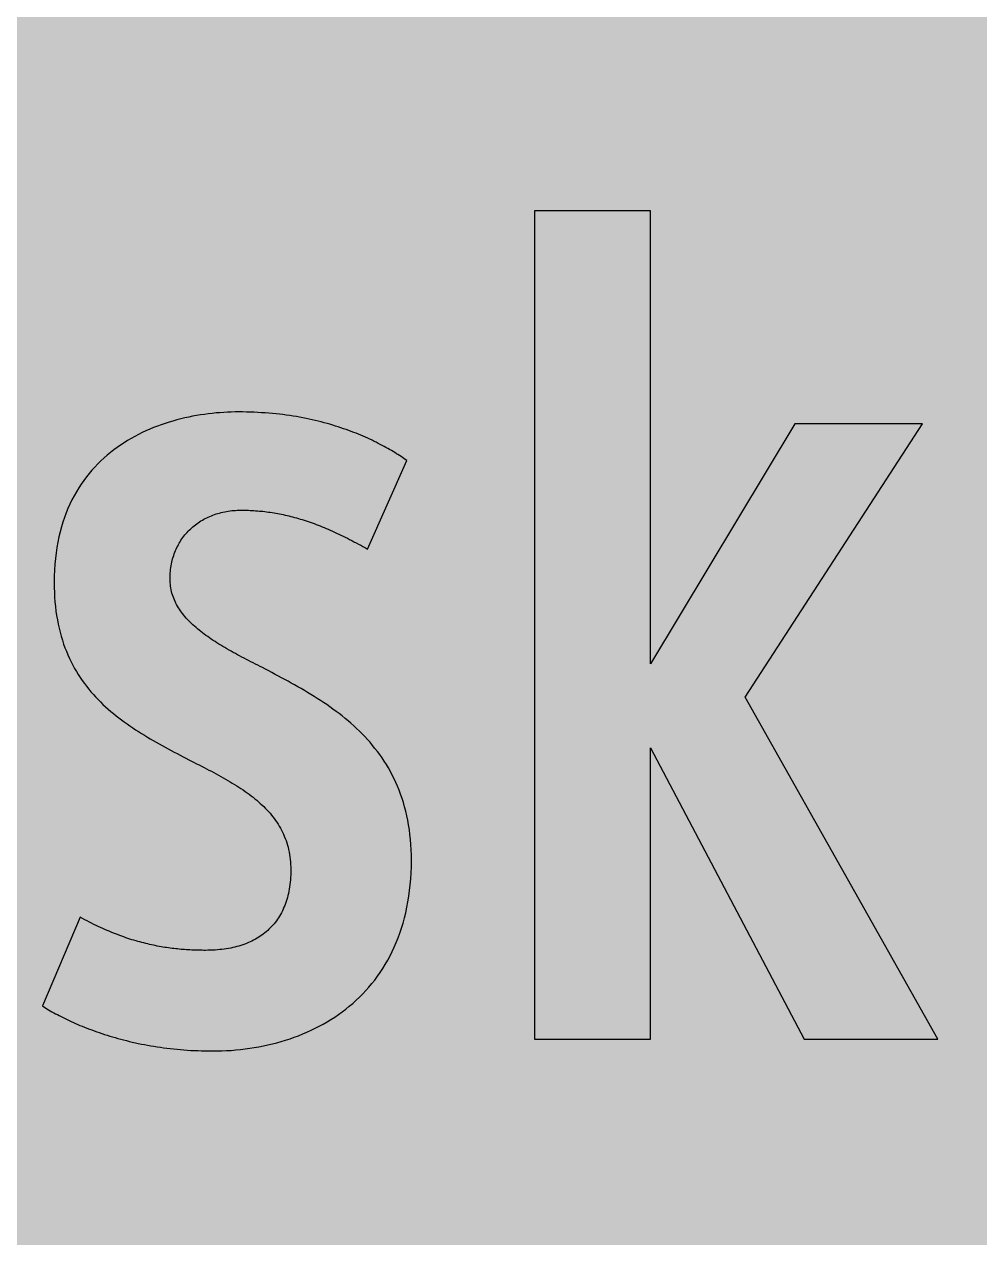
# Model space of a CAD drawing. Header units: millimetres. Extents: x 0 to 265, y 0 to 265.
# Drawn here: x 152.69 to 178.33, y 133.36 to 165.92 of the extents above; entities that cross this region are included whole.
import ezdxf

# ---------------------------------------------------------------- set-up
doc = ezdxf.new("R2010")
doc.units = ezdxf.units.MM

msp = doc.modelspace()

# ---------------------------------------------------------------- hatches: boundary and pattern name
for color, points in [(254, [(14.1633, 0.0536), (13.9878, 0.0533), (13.8125, 0.0559), (13.6373, 0.061), (13.462, 0.0686), (13.2893, 0.0787), (13.114, 0.0914), (12.9413, 0.1041), (12.7686, 0.1219), (12.5959, 0.1397), (12.4231, 0.16), (12.2504, 0.1829), (12.0777, 0.2057), (11.9075, 0.2337), (11.7373, 0.2616), (11.5672, 0.2921), (11.397, 0.3251), (11.2268, 0.3607), (11.0592, 0.3988), (10.8915, 0.4369), (10.7239, 0.4775), (10.5562, 0.5207), (10.3886, 0.5664), (10.2235, 0.6121), (10.0584, 0.6629), (9.8933, 0.7137), (9.7307, 0.7671), (9.5682, 0.8204), (9.4056, 0.8788), (9.2431, 0.9373), (9.083, 0.9982), (8.923, 1.0617), (8.763, 1.1252), (8.6055, 1.1938), (8.4455, 1.2624), (8.2906, 1.331), (8.1331, 1.4046), (7.9781, 1.4783), (7.8232, 1.5545), (7.6708, 1.6332), (7.5184, 1.7145), (7.366, 1.7958), (7.2161, 1.8796), (7.0663, 1.966), (6.919, 2.0523), (6.7716, 2.1438), (6.6243, 2.2352), (6.4795, 2.3266), (6.3348, 2.4232), (6.19, 2.5197), (6.0477, 2.6187), (5.908, 2.7178), (5.7683, 2.8194), (5.6286, 2.9235), (5.4915, 3.0302), (5.3543, 3.1369), (5.2197, 3.2461), (5.0851, 3.3579), (4.953, 3.4722), (4.8209, 3.5865), (4.6914, 3.7033), (4.5644, 3.8202), (4.4348, 3.9395), (4.3104, 4.0615), (4.1859, 4.1859), (4.0615, 4.3104), (3.9395, 4.4348), (3.8202, 4.5618), (3.7033, 4.6914), (3.5865, 4.8209), (3.4722, 4.953), (3.3579, 5.0851), (3.2487, 5.2197), (3.1369, 5.3543), (3.0302, 5.4915), (2.9235, 5.6286), (2.8194, 5.7683), (2.7178, 5.908), (2.6187, 6.0477), (2.5197, 6.19), (2.4232, 6.3348), (2.3266, 6.477), (2.2352, 6.6243), (2.1438, 6.7691), (2.0523, 6.9164), (1.966, 7.0663), (1.8796, 7.2161), (1.7958, 7.366), (1.7145, 7.5184), (1.6332, 7.6708), (1.5545, 7.8232), (1.4783, 7.9781), (1.4046, 8.1331), (1.331, 8.2906), (1.2598, 8.4455), (1.1913, 8.603), (1.1252, 8.763), (1.0592, 8.923), (0.9982, 9.083), (0.9373, 9.2431), (0.8763, 9.4056), (0.8204, 9.5682), (0.7645, 9.7307), (0.7112, 9.8933), (0.6604, 10.0584), (0.6121, 10.2235), (0.5639, 10.3911), (0.5207, 10.5562), (0.4775, 10.7239), (0.4343, 10.8915), (0.3962, 11.0592), (0.3607, 11.2268), (0.3251, 11.397), (0.2921, 11.5672), (0.2616, 11.7373), (0.2311, 11.9075), (0.2057, 12.0802), (0.1803, 12.2504), (0.1575, 12.4231), (0.1372, 12.5959), (0.1194, 12.7686), (0.1041, 12.9413), (0.0889, 13.1166), (0.0787, 13.2893), (0.0686, 13.4645), (0.061, 13.6373), (0.0559, 13.8125), (0.0508, 13.9878), (0.0508, 14.163), (0.0522, 250.5258), (0.0508, 250.7005), (0.0559, 250.8758), (0.061, 251.0485), (0.0686, 251.2238), (0.0787, 251.399), (0.0889, 251.5718), (0.1041, 251.7445), (0.1194, 251.9197), (0.1372, 252.0925), (0.1575, 252.2652), (0.1803, 252.4354), (0.2057, 252.6081), (0.2311, 252.7783), (0.2616, 252.951), (0.2921, 253.1212), (0.3251, 253.2888), (0.3607, 253.459), (0.3962, 253.6266), (0.4343, 253.7968), (0.4775, 253.9644), (0.5207, 254.1295), (0.5639, 254.2972), (0.6121, 254.4623), (0.6604, 254.6274), (0.7112, 254.7925), (0.7645, 254.955), (0.8204, 255.1201), (0.8763, 255.2827), (0.9373, 255.4427), (0.9982, 255.6053), (1.0592, 255.7653), (1.1252, 255.9228), (1.1913, 256.0828), (1.2598, 256.2403), (1.331, 256.3978), (1.4046, 256.5527), (1.4783, 256.7076), (1.5545, 256.8626), (1.6332, 257.015), (1.7145, 257.1674), (1.7958, 257.3198), (1.8796, 257.4696), (1.966, 257.6195), (2.0523, 257.7694), (2.1438, 257.9167), (2.2352, 258.0615), (2.3266, 258.2088), (2.4232, 258.3536), (2.5197, 258.4958), (2.6187, 258.638), (2.7178, 258.7777), (2.8194, 258.92), (2.9235, 259.0571), (3.0302, 259.1943), (3.1369, 259.3315), (3.2487, 259.4661), (3.3579, 259.6007), (3.4722, 259.7328), (3.5865, 259.8649), (3.7033, 259.9944), (3.8202, 260.1239), (3.9395, 260.2509), (4.0615, 260.3779), (4.1859, 260.5024), (4.3104, 260.6243), (4.4348, 260.7462), (4.5644, 260.8656), (4.6914, 260.985), (4.8209, 261.0993), (4.953, 261.2161), (5.0851, 261.3279), (5.2197, 261.4397), (5.3543, 261.5489), (5.4915, 261.6556), (5.6286, 261.7622), (5.7683, 261.8664), (5.908, 261.968), (6.0477, 262.0696), (6.19, 262.1686), (6.3348, 262.2652), (6.4795, 262.3591), (6.6243, 262.4531), (6.7716, 262.5446), (6.919, 262.6335), (7.0663, 262.7198), (7.2161, 262.8062), (7.366, 262.89), (7.5184, 262.9738), (7.6708, 263.0526), (7.8232, 263.1313), (7.9781, 263.2075), (8.1331, 263.2812), (8.2906, 263.3548), (8.4455, 263.4259), (8.6055, 263.4945), (8.763, 263.5606), (8.923, 263.6266), (9.083, 263.6901), (9.2431, 263.7511), (9.4056, 263.8095), (9.5682, 263.8654), (9.7307, 263.9212), (9.8933, 263.9746), (10.0584, 264.0254), (10.2235, 264.0736), (10.3886, 264.1219), (10.5562, 264.1676), (10.7239, 264.2108), (10.8915, 264.2514), (11.0592, 264.2895), (11.2268, 264.3276), (11.397, 264.3632), (11.5672, 264.3937), (11.7373, 264.4267), (11.9075, 264.4546), (12.0777, 264.48), (12.2504, 264.5054), (12.4231, 264.5283), (12.5959, 264.5486), (12.7686, 264.5664), (12.9413, 264.5816), (13.114, 264.5969), (13.2893, 264.6096), (13.462, 264.6172), (13.6373, 264.6248), (13.8125, 264.6324), (13.9878, 264.635), (14.163, 264.635), (250.5244, 264.637), (250.698, 264.635), (250.8733, 264.6324), (251.0485, 264.6248), (251.2238, 264.6172), (251.3965, 264.6096), (251.5718, 264.5969), (251.7445, 264.5816), (251.9172, 264.5664), (252.0899, 264.5486), (252.2626, 264.5283), (252.4354, 264.5054), (252.6081, 264.48), (252.7783, 264.4546), (252.9484, 264.4267), (253.1186, 264.3937), (253.2888, 264.3632), (253.459, 264.3276), (253.6266, 264.2895), (253.7968, 264.2514), (253.9644, 264.2108), (254.1295, 264.1676), (254.2972, 264.1219), (254.4623, 264.0736), (254.6274, 264.0254), (254.7925, 263.9746), (254.955, 263.9212), (255.1201, 263.8654), (255.2827, 263.8095), (255.4427, 263.7511), (255.6053, 263.6901), (255.7653, 263.6266), (255.9228, 263.5606), (256.0828, 263.4945), (256.2403, 263.4259), (256.3978, 263.3548), (256.5527, 263.2812), (256.7076, 263.2075), (256.8626, 263.1313), (257.0175, 263.0526), (257.1699, 262.9738), (257.3198, 262.89), (257.4696, 262.8062), (257.6195, 262.7198), (257.7694, 262.6335), (257.9167, 262.5446), (258.064, 262.4531), (258.2088, 262.3591), (258.3536, 262.2652), (258.4958, 262.1686), (258.638, 262.0696), (258.7803, 261.968), (258.92, 261.8664), (259.0571, 261.7622), (259.1943, 261.6556), (259.3315, 261.5489), (259.4661, 261.4397), (259.6007, 261.3279), (259.7328, 261.2161), (259.8649, 261.0993), (259.9944, 260.985), (260.1239, 260.8656), (260.2509, 260.7462), (260.3779, 260.6243), (260.5024, 260.5024), (260.6243, 260.3779), (260.7462, 260.2509), (260.8656, 260.1239), (260.985, 259.9944), (261.1018, 259.8649), (261.2161, 259.7328), (261.3279, 259.6007), (261.4397, 259.4661), (261.5489, 259.3315), (261.6556, 259.1943), (261.7622, 259.0571), (261.8664, 258.92), (261.968, 258.7777), (262.0696, 258.638), (262.1686, 258.4958), (262.2652, 258.3536), (262.3591, 258.2088), (262.4531, 258.0615), (262.5446, 257.9167), (262.6335, 257.7694), (262.7198, 257.6195), (262.8062, 257.4696), (262.89, 257.3198), (262.9738, 257.1674), (263.0526, 257.015), (263.1313, 256.8626), (263.2075, 256.7076), (263.2812, 256.5527), (263.3548, 256.3978), (263.4259, 256.2403), (263.4945, 256.0828), (263.5606, 255.9228), (263.6266, 255.7653), (263.6876, 255.6053), (263.7485, 255.4427), (263.8095, 255.2827), (263.8654, 255.1201), (263.9212, 254.955), (263.9746, 254.7925), (264.0254, 254.6274), (264.0736, 254.4623), (264.1219, 254.2972), (264.1651, 254.1295), (264.2083, 253.9644), (264.2489, 253.7968), (264.2895, 253.6266), (264.3251, 253.459), (264.3607, 253.2888), (264.3937, 253.1212), (264.4242, 252.951), (264.4521, 252.7783), (264.48, 252.6081), (264.5054, 252.4354), (264.5258, 252.2652), (264.5461, 252.0925), (264.5664, 251.9197), (264.5816, 251.7445), (264.5943, 251.5718), (264.607, 251.399), (264.6172, 251.2238), (264.6248, 251.0485), (264.6299, 250.8758), (264.6324, 250.7005), (264.635, 250.5253), (264.6355, 14.1647), (264.6324, 13.9878), (264.6299, 13.8125), (264.6248, 13.6373), (264.6172, 13.4645), (264.607, 13.2893), (264.5943, 13.1166), (264.5816, 12.9413), (264.5664, 12.7686), (264.5461, 12.5959), (264.5258, 12.4231), (264.5054, 12.2504), (264.48, 12.0802), (264.4521, 11.9075), (264.4242, 11.7373), (264.3937, 11.5672), (264.3607, 11.397), (264.3251, 11.2268), (264.2895, 11.0592), (264.2489, 10.8915), (264.2083, 10.7239), (264.1651, 10.5562), (264.1219, 10.3911), (264.0736, 10.2235), (264.0254, 10.0584), (263.9746, 9.8933), (263.9212, 9.7307), (263.8654, 9.5682), (263.8095, 9.4056), (263.7485, 9.2431), (263.6876, 9.083), (263.6266, 8.923), (263.5606, 8.763), (263.4945, 8.603), (263.4259, 8.4455), (263.3548, 8.2906), (263.2812, 8.1331), (263.2075, 7.9781), (263.1313, 7.8232), (263.0526, 7.6708), (262.9738, 7.5184), (262.89, 7.366), (262.8062, 7.2161), (262.7198, 7.0663), (262.6335, 6.9164), (262.5446, 6.7691), (262.4531, 6.6243), (262.3591, 6.477), (262.2652, 6.3348), (262.1686, 6.19), (262.0696, 6.0477), (261.968, 5.908), (261.8664, 5.7683), (261.7622, 5.6286), (261.6556, 5.4915), (261.5489, 5.3543), (261.4397, 5.2197), (261.3279, 5.0851), (261.2161, 4.953), (261.1018, 4.8209), (260.985, 4.6914), (260.8656, 4.5618), (260.7462, 4.4348), (260.6243, 4.3104), (260.5024, 4.1859), (260.3779, 4.0615), (260.2509, 3.9395), (260.1239, 3.8202), (259.9944, 3.7033), (259.8649, 3.5865), (259.7328, 3.4722), (259.6007, 3.3579), (259.4661, 3.2461), (259.3315, 3.1369), (259.1943, 3.0302), (259.0571, 2.9235), (258.92, 2.8194), (258.7803, 2.7178), (258.638, 2.6187), (258.4958, 2.5197), (258.3536, 2.4232), (258.2088, 2.3266), (258.064, 2.2352), (257.9167, 2.1438), (257.7694, 2.0523), (257.6195, 1.966), (257.4696, 1.8796), (257.3198, 1.7958), (257.1699, 1.7145), (257.0175, 1.6332), (256.8626, 1.5545), (256.7076, 1.4783), (256.5527, 1.4046), (256.3978, 1.331), (256.2403, 1.2624), (256.0828, 1.1938), (255.9228, 1.1252), (255.7653, 1.0617), (255.6053, 0.9982), (255.4427, 0.9373), (255.2827, 0.8788), (255.1201, 0.8204), (254.955, 0.7671), (254.7925, 0.7137), (254.6274, 0.6629), (254.4623, 0.6121), (254.2972, 0.5664), (254.1295, 0.5207), (253.9644, 0.4775), (253.7968, 0.4369), (253.6266, 0.3988), (253.459, 0.3607), (253.2888, 0.3251), (253.1186, 0.2921), (252.9484, 0.2616), (252.7783, 0.2337), (252.6081, 0.2057), (252.4354, 0.1829), (252.2626, 0.16), (252.0899, 0.1397), (251.9172, 0.1219), (251.7445, 0.1041), (251.5718, 0.0914), (251.3965, 0.0787), (251.2238, 0.0686), (251.0485, 0.061), (250.8733, 0.0559), (250.698, 0.0533), (250.5227, 0.0533)]), (144, [(14.1633, 5.3453), (13.9344, 5.3467), (13.7084, 5.3543), (13.4849, 5.3696), (13.2613, 5.3899), (13.0378, 5.4153), (12.8194, 5.4458), (12.6009, 5.4813), (12.385, 5.522), (12.1717, 5.5702), (11.9583, 5.621), (11.7475, 5.6794), (11.5392, 5.7404), (11.3335, 5.8064), (11.1303, 5.8801), (10.9296, 5.9563), (10.729, 6.0376), (10.5334, 6.1239), (10.3378, 6.2128), (10.1473, 6.3094), (9.9593, 6.4084), (9.7714, 6.5126), (9.5885, 6.6218), (9.4082, 6.7335), (9.2304, 6.8504), (9.0576, 6.9698), (8.8849, 7.0968), (8.7173, 7.2238), (8.5522, 7.3584), (8.3896, 7.4955), (8.2321, 7.6352), (8.0772, 7.78), (7.9273, 7.9273), (7.7775, 8.0772), (7.6352, 8.2321), (7.493, 8.3922), (7.3558, 8.5522), (7.2238, 8.7173), (7.0942, 8.8875), (6.9698, 9.0576), (6.8504, 9.2329), (6.7335, 9.4107), (6.6192, 9.591), (6.5126, 9.7739), (6.4084, 9.9593), (6.3068, 10.1473), (6.2128, 10.3403), (6.1214, 10.5334), (6.035, 10.7315), (5.9538, 10.9296), (5.8776, 11.1303), (5.8064, 11.3335), (5.7404, 11.5418), (5.6769, 11.75), (5.621, 11.9583), (5.5677, 12.1717), (5.522, 12.385), (5.4813, 12.6009), (5.4432, 12.8194), (5.4127, 13.0404), (5.3873, 13.2613), (5.3696, 13.4849), (5.3543, 13.7084), (5.3467, 13.937), (5.3416, 14.163), (5.3439, 250.5258), (5.3467, 250.7513), (5.3543, 250.9774), (5.3696, 251.2035), (5.3873, 251.427), (5.4127, 251.648), (5.4432, 251.8664), (5.4813, 252.0848), (5.522, 252.3007), (5.5677, 252.5166), (5.621, 252.7275), (5.6769, 252.9383), (5.7404, 253.1466), (5.8064, 253.3523), (5.8776, 253.5555), (5.9538, 253.7587), (6.035, 253.9568), (6.1214, 254.1524), (6.2128, 254.348), (6.3068, 254.5385), (6.4084, 254.729), (6.5126, 254.9144), (6.6192, 255.0973), (6.7335, 255.2776), (6.8504, 255.4554), (6.9698, 255.6307), (7.0942, 255.8009), (7.2238, 255.9685), (7.3558, 256.1336), (7.493, 256.2962), (7.6352, 256.4536), (7.7775, 256.6086), (7.9273, 256.761), (8.0772, 256.9083), (8.2321, 257.0531), (8.3896, 257.1928), (8.5522, 257.3299), (8.7173, 257.462), (8.8849, 257.5916), (9.0576, 257.716), (9.2304, 257.8379), (9.4082, 257.9548), (9.5885, 258.0665), (9.7714, 258.1758), (9.9593, 258.2799), (10.1473, 258.379), (10.3378, 258.4729), (10.5334, 258.5644), (10.729, 258.6507), (10.9296, 258.732), (11.1303, 258.8082), (11.3335, 258.8793), (11.5392, 258.9479), (11.7475, 259.0089), (11.9583, 259.0673), (12.1717, 259.1181), (12.385, 259.1638), (12.6009, 259.207), (12.8194, 259.2426), (13.0378, 259.273), (13.2613, 259.2984), (13.4849, 259.3188), (13.7084, 259.3315), (13.9344, 259.3416), (14.163, 259.3442), (250.5244, 259.3453), (250.7513, 259.3416), (250.9774, 259.3315), (251.2009, 259.3188), (251.4244, 259.2984), (251.6454, 259.273), (251.8664, 259.2426), (252.0848, 259.207), (252.3007, 259.1638), (252.5141, 259.1181), (252.7275, 259.0673), (252.9383, 259.0089), (253.1466, 258.9479), (253.3523, 258.8793), (253.5555, 258.8082), (253.7562, 258.732), (253.9568, 258.6507), (254.1524, 258.5644), (254.348, 258.4729), (254.5385, 258.379), (254.7264, 258.2799), (254.9144, 258.1758), (255.0973, 258.0665), (255.2776, 257.9548), (255.4554, 257.8379), (255.6281, 257.716), (255.8009, 257.5916), (255.9685, 257.462), (256.1336, 257.3299), (256.2962, 257.1928), (256.4536, 257.0531), (256.6086, 256.9083), (256.7584, 256.761), (256.9083, 256.6086), (257.0505, 256.4536), (257.1928, 256.2962), (257.3299, 256.1336), (257.462, 255.9685), (257.5916, 255.8009), (257.716, 255.6307), (257.8354, 255.4554), (257.9522, 255.2776), (258.0665, 255.0973), (258.1732, 254.9144), (258.2774, 254.729), (258.379, 254.5385), (258.4729, 254.348), (258.5644, 254.1524), (258.6507, 253.9568), (258.732, 253.7587), (258.8082, 253.5555), (258.8793, 253.3523), (258.9454, 253.1466), (259.0089, 252.9383), (259.0648, 252.7275), (259.1156, 252.5166), (259.1638, 252.3007), (259.2045, 252.0848), (259.24, 251.8664), (259.2705, 251.648), (259.2959, 251.427), (259.3162, 251.2035), (259.3315, 250.9774), (259.3391, 250.7513), (259.3416, 250.5253), (259.3439, 14.1647), (259.3391, 13.937), (259.3315, 13.7084), (259.3162, 13.4849), (259.2959, 13.2613), (259.2705, 13.0404), (259.24, 12.8194), (259.2045, 12.6009), (259.1638, 12.385), (259.1156, 12.1717), (259.0648, 11.9583), (259.0089, 11.75), (258.9454, 11.5418), (258.8793, 11.3335), (258.8082, 11.1303), (258.732, 10.9296), (258.6507, 10.7315), (258.5644, 10.5334), (258.4729, 10.3403), (258.379, 10.1473), (258.2774, 9.9593), (258.1732, 9.7739), (258.0665, 9.591), (257.9522, 9.4107), (257.8354, 9.2329), (257.716, 9.0576), (257.5916, 8.8875), (257.462, 8.7173), (257.3299, 8.5522), (257.1928, 8.3922), (257.0505, 8.2321), (256.9083, 8.0772), (256.7584, 7.9273), (256.6086, 7.78), (256.4536, 7.6352), (256.2962, 7.4955), (256.1336, 7.3584), (255.9685, 7.2238), (255.8009, 7.0968), (255.6281, 6.9698), (255.4554, 6.8504), (255.2776, 6.7335), (255.0973, 6.6218), (254.9144, 6.5126), (254.7264, 6.4084), (254.5385, 6.3094), (254.348, 6.2128), (254.1524, 6.1239), (253.9568, 6.0376), (253.7562, 5.9563), (253.5555, 5.8801), (253.3523, 5.8064), (253.1466, 5.7404), (252.9383, 5.6794), (252.7275, 5.621), (252.5141, 5.5702), (252.3007, 5.522), (252.0848, 5.4813), (251.8664, 5.4458), (251.6454, 5.4153), (251.4244, 5.3899), (251.2009, 5.3696), (250.9774, 5.3543), (250.7513, 5.3467), (250.5227, 5.3442)]), (254, [(169.4917, 138.6953), (169.4917, 146.5058), (173.6189, 138.6953), (177.2073, 138.6953), (172.0314, 147.87), (176.7939, 155.2039), (173.3656, 155.2039), (169.4917, 148.759), (169.4917, 160.9203), (166.3802, 160.9203), (166.3802, 138.6953)]), (254, [(157.7439, 138.3767), (157.8686, 138.3767), (157.9931, 138.3792), (158.1175, 138.3843), (158.242, 138.3919), (158.3665, 138.4021), (158.4909, 138.4148), (158.6154, 138.43), (158.7373, 138.4478), (158.8618, 138.4656), (158.9837, 138.4884), (159.1056, 138.5113), (159.225, 138.5367), (159.3469, 138.5646), (159.4663, 138.5976), (159.5831, 138.6307), (159.7025, 138.6662), (159.8193, 138.7043), (159.9336, 138.745), (160.0479, 138.7856), (160.1622, 138.8313), (160.274, 138.8796), (160.3858, 138.9304), (160.495, 138.9837), (160.6042, 139.0396), (160.7109, 139.0955), (160.815, 139.1564), (160.9192, 139.2199), (161.0208, 139.286), (161.1198, 139.3546), (161.2189, 139.4257), (161.3154, 139.4993), (161.4094, 139.573), (161.5034, 139.6517), (161.5948, 139.7356), (161.6837, 139.8194), (161.7701, 139.9057), (161.8539, 139.9946), (161.9352, 140.0861), (162.0164, 140.1826), (162.0926, 140.2791), (162.1688, 140.3807), (162.24, 140.4823), (162.3111, 140.589), (162.3771, 140.6982), (162.4432, 140.81), (162.5041, 140.9243), (162.5625, 141.0411), (162.6184, 141.163), (162.6718, 141.285), (162.7226, 141.412), (162.7708, 141.539), (162.814, 141.671), (162.8546, 141.8057), (162.8927, 141.9454), (162.9258, 142.0851), (162.9588, 142.2298), (162.9842, 142.3746), (163.0096, 142.5245), (163.0299, 142.6794), (163.0477, 142.8344), (163.0604, 142.9918), (163.0705, 143.1544), (163.0756, 143.3195), (163.0782, 143.4871), (163.0756, 143.6319), (163.0705, 143.7742), (163.0629, 143.9113), (163.0528, 144.0485), (163.0375, 144.1806), (163.0223, 144.3126), (163.002, 144.4396), (162.9791, 144.5641), (162.9537, 144.686), (162.9258, 144.8054), (162.8953, 144.9248), (162.8623, 145.0391), (162.8267, 145.1508), (162.7886, 145.2626), (162.7505, 145.3693), (162.7073, 145.476), (162.6616, 145.5776), (162.6133, 145.6792), (162.5651, 145.7782), (162.5143, 145.8747), (162.4609, 145.9687), (162.4051, 146.0627), (162.3466, 146.1516), (162.2882, 146.2405), (162.2273, 146.3269), (162.1638, 146.4132), (162.1003, 146.4945), (162.0342, 146.5758), (161.9682, 146.6571), (161.8971, 146.7333), (161.8285, 146.8095), (161.7548, 146.8857), (161.6812, 146.9568), (161.6075, 147.0279), (161.5313, 147.099), (161.4551, 147.1676), (161.3764, 147.2336), (161.2976, 147.2997), (161.2189, 147.3632), (161.1376, 147.4267), (161.0563, 147.4876), (160.9725, 147.5486), (160.8912, 147.6096), (160.8074, 147.668), (160.721, 147.7239), (160.6372, 147.7797), (160.5509, 147.8356), (160.4645, 147.889), (160.3781, 147.9423), (160.2918, 147.9956), (160.2054, 148.0464), (160.1191, 148.0972), (160.0302, 148.148), (159.9438, 148.1963), (159.8549, 148.2471), (159.7685, 148.2954), (159.6796, 148.3411), (159.5933, 148.3893), (159.5069, 148.4351), (159.4206, 148.4808), (159.3342, 148.5265), (159.2478, 148.5722), (159.1615, 148.6179), (159.0777, 148.6637), (159.0142, 148.6941), (158.9532, 148.7246), (158.8897, 148.7551), (158.8287, 148.7881), (158.7678, 148.8186), (158.7068, 148.8491), (158.6484, 148.8821), (158.5874, 148.9126), (158.529, 148.9431), (158.4681, 148.9735), (158.4096, 149.0066), (158.3538, 149.037), (158.2953, 149.0701), (158.2395, 149.1005), (158.1836, 149.1336), (158.1277, 149.164), (158.0718, 149.1971), (158.0185, 149.2275), (157.9651, 149.2606), (157.9118, 149.2936), (157.8585, 149.3266), (157.8077, 149.3596), (157.7569, 149.3926), (157.7061, 149.4257), (157.6578, 149.4587), (157.6095, 149.4917), (157.5613, 149.5247), (157.5156, 149.5603), (157.4698, 149.5933), (157.4241, 149.6289), (157.3809, 149.6644), (157.3378, 149.6974), (157.2971, 149.733), (157.2565, 149.7711), (157.2158, 149.8067), (157.1777, 149.8422), (157.1396, 149.8803), (157.1015, 149.9159), (157.066, 149.954), (157.033, 149.9921), (156.9999, 150.0302), (156.9669, 150.0683), (156.9364, 150.1089), (156.906, 150.147), (156.878, 150.1877), (156.8501, 150.2283), (156.8247, 150.2689), (156.7993, 150.3096), (156.7764, 150.3528), (156.7536, 150.3934), (156.7332, 150.4366), (156.7155, 150.4798), (156.6977, 150.5255), (156.6799, 150.5687), (156.6647, 150.6144), (156.652, 150.6601), (156.6393, 150.7058), (156.6291, 150.7515), (156.6215, 150.7998), (156.6139, 150.8455), (156.6088, 150.8938), (156.6037, 150.9446), (156.6012, 150.9928), (156.6012, 151.0436), (156.6012, 151.0944), (156.6037, 151.1478), (156.6062, 151.1986), (156.6088, 151.2468), (156.6164, 151.2976), (156.6215, 151.3459), (156.6291, 151.3942), (156.6367, 151.4424), (156.6469, 151.4881), (156.6596, 151.5364), (156.6697, 151.5821), (156.6824, 151.6253), (156.6977, 151.671), (156.7129, 151.7142), (156.7282, 151.7574), (156.7459, 151.8006), (156.7637, 151.8412), (156.784, 151.8818), (156.8044, 151.9225), (156.8247, 151.9631), (156.8475, 152.0012), (156.8704, 152.0393), (156.8933, 152.0774), (156.9187, 152.1155), (156.9441, 152.1511), (156.9695, 152.1866), (156.9974, 152.2197), (157.0253, 152.2527), (157.0558, 152.2857), (157.0863, 152.3187), (157.1168, 152.3492), (157.1473, 152.3797), (157.1803, 152.4102), (157.2133, 152.4406), (157.2463, 152.4686), (157.2819, 152.494), (157.3174, 152.5219), (157.353, 152.5473), (157.3911, 152.5702), (157.4292, 152.5956), (157.4673, 152.6184), (157.5054, 152.6413), (157.546, 152.6616), (157.5841, 152.6819), (157.6248, 152.6997), (157.668, 152.72), (157.7086, 152.7378), (157.7518, 152.7531), (157.795, 152.7683), (157.8381, 152.7835), (157.8839, 152.7962), (157.9296, 152.8089), (157.9728, 152.8216), (158.021, 152.8318), (158.0667, 152.842), (158.1125, 152.8521), (158.1607, 152.8597), (158.209, 152.8648), (158.2572, 152.8724), (158.3055, 152.8775), (158.3538, 152.8801), (158.4046, 152.8826), (158.4554, 152.8851), (158.5062, 152.8851), (158.5544, 152.8851), (158.6027, 152.8851), (158.6535, 152.8826), (158.7017, 152.8826), (158.75, 152.8801), (158.7983, 152.8775), (158.8491, 152.875), (158.8973, 152.8699), (158.9456, 152.8674), (158.9964, 152.8623), (159.0446, 152.8597), (159.0929, 152.8547), (159.1437, 152.847), (159.192, 152.842), (159.2402, 152.8343), (159.291, 152.8293), (159.3393, 152.8216), (159.3901, 152.814), (159.4383, 152.8039), (159.4891, 152.7962), (159.5399, 152.7861), (159.5882, 152.7759), (159.639, 152.7658), (159.6898, 152.7556), (159.7406, 152.7429), (159.7889, 152.7302), (159.8397, 152.7175), (159.8905, 152.7048), (159.9438, 152.6921), (159.9946, 152.6769), (160.0454, 152.6616), (160.0962, 152.6464), (160.1495, 152.6311), (160.2003, 152.6159), (160.2537, 152.5981), (160.3045, 152.5803), (160.3578, 152.5626), (160.4112, 152.5422), (160.4645, 152.5245), (160.5178, 152.5041), (160.5712, 152.4838), (160.6271, 152.4635), (160.6804, 152.4406), (160.7337, 152.4178), (160.7896, 152.3949), (160.8455, 152.3721), (160.9014, 152.3467), (160.9573, 152.3238), (161.0131, 152.2984), (161.069, 152.2705), (161.1274, 152.2451), (161.1833, 152.2171), (161.2417, 152.1892), (161.3002, 152.1612), (161.3586, 152.1308), (161.417, 152.1003), (161.4754, 152.0698), (161.5364, 152.0393), (161.5948, 152.0063), (161.6558, 151.9758), (161.7167, 151.9428), (161.7777, 151.9072), (161.8412, 151.8717), (161.9021, 151.8387), (162.9516, 154.22), (162.9131, 154.244), (162.8775, 154.2694), (162.8394, 154.2948), (162.7988, 154.3228), (162.7581, 154.3482), (162.7175, 154.3761), (162.6743, 154.4015), (162.6311, 154.4295), (162.5854, 154.4574), (162.5397, 154.4853), (162.4914, 154.5133), (162.4457, 154.5387), (162.3949, 154.5666), (162.3441, 154.5946), (162.2933, 154.6225), (162.2425, 154.6504), (162.1892, 154.6784), (162.1333, 154.7063), (162.0774, 154.7317), (162.0215, 154.7597), (161.9631, 154.7876), (161.9047, 154.8155), (161.8437, 154.8409), (161.7828, 154.8689), (161.7218, 154.8943), (161.6583, 154.9222), (161.5948, 154.9476), (161.5288, 154.973), (161.4627, 154.9984), (161.3941, 155.0238), (161.3256, 155.0492), (161.2544, 155.0721), (161.1859, 155.0975), (161.1122, 155.1203), (161.0385, 155.1432), (160.9649, 155.1661), (160.8912, 155.1889), (160.815, 155.2092), (160.7363, 155.2321), (160.6575, 155.2524), (160.5788, 155.2727), (160.4975, 155.2905), (160.4162, 155.3108), (160.3324, 155.3286), (160.2486, 155.3464), (160.1648, 155.3616), (160.0784, 155.3794), (159.9895, 155.3947), (159.9006, 155.4074), (159.8117, 155.4226), (159.7203, 155.4353), (159.6288, 155.448), (159.5374, 155.4582), (159.4434, 155.4683), (159.3469, 155.4785), (159.2504, 155.4861), (159.1539, 155.4963), (159.0548, 155.5013), (158.9557, 155.5064), (158.8541, 155.5115), (158.7525, 155.5166), (158.6509, 155.5191), (158.5468, 155.5217), (158.4427, 155.5217), (158.3436, 155.5217), (158.242, 155.5191), (158.1429, 155.514), (158.0413, 155.509), (157.9372, 155.5013), (157.8356, 155.4937), (157.7315, 155.4836), (157.6273, 155.4709), (157.5232, 155.4556), (157.4165, 155.4404), (157.3124, 155.4226), (157.2057, 155.4048), (157.1015, 155.382), (156.9949, 155.3591), (156.8882, 155.3337), (156.784, 155.3058), (156.6774, 155.2778), (156.5732, 155.2473), (156.4691, 155.2118), (156.3649, 155.1762), (156.2608, 155.1381), (156.1567, 155.1), (156.0551, 155.0568), (155.9535, 155.0111), (155.8544, 154.9654), (155.7528, 154.9171), (155.6537, 154.8638), (155.5572, 154.8105), (155.4607, 154.7546), (155.3667, 154.6936), (155.2727, 154.6327), (155.1788, 154.5692), (155.0899, 154.5031), (155.001, 154.432), (154.9121, 154.3609), (154.8257, 154.2847), (154.7419, 154.2085), (154.6606, 154.1272), (154.5819, 154.0434), (154.5031, 153.9596), (154.4269, 153.8707), (154.3558, 153.7767), (154.2847, 153.6827), (154.2161, 153.5862), (154.1501, 153.4846), (154.0866, 153.3804), (154.0256, 153.2738), (153.9672, 153.1645), (153.9138, 153.0502), (153.8605, 152.9334), (153.8122, 152.814), (153.7665, 152.6921), (153.7233, 152.5651), (153.6852, 152.4356), (153.6471, 152.3035), (153.6167, 152.1663), (153.5862, 152.0266), (153.5608, 151.8844), (153.5405, 151.7371), (153.5227, 151.5872), (153.5074, 151.4323), (153.4973, 151.2748), (153.4897, 151.1148), (153.4897, 150.9497), (153.4897, 150.8125), (153.4947, 150.6804), (153.5024, 150.5509), (153.51, 150.4239), (153.5227, 150.2994), (153.5379, 150.1775), (153.5557, 150.0581), (153.576, 149.9413), (153.5989, 149.827), (153.6217, 149.7152), (153.6497, 149.6085), (153.6776, 149.5019), (153.7106, 149.3952), (153.7437, 149.2936), (153.7792, 149.1945), (153.8173, 149.098), (153.858, 149.0015), (153.8986, 148.9075), (153.9443, 148.8186), (153.99, 148.7297), (154.0383, 148.6408), (154.0866, 148.557), (154.1374, 148.4732), (154.1907, 148.3919), (154.244, 148.3131), (154.2999, 148.2344), (154.3583, 148.1607), (154.4168, 148.0845), (154.4777, 148.0134), (154.5412, 147.9423), (154.6022, 147.8737), (154.6682, 147.8051), (154.7343, 147.7391), (154.8003, 147.6731), (154.8689, 147.6121), (154.9375, 147.5486), (155.0086, 147.4876), (155.0797, 147.4292), (155.1508, 147.3708), (155.2245, 147.3124), (155.2981, 147.2565), (155.3718, 147.2032), (155.448, 147.1498), (155.5242, 147.0965), (155.6004, 147.0457), (155.6766, 146.9949), (155.7553, 146.9441), (155.8341, 146.8933), (155.9103, 146.845), (155.9916, 146.7993), (156.0703, 146.751), (156.149, 146.7053), (156.2303, 146.6596), (156.3091, 146.6139), (156.3903, 146.5707), (156.4691, 146.5275), (156.5504, 146.4818), (156.6291, 146.4386), (156.7104, 146.3954), (156.7891, 146.3548), (156.8704, 146.3116), (156.9491, 146.271), (157.0279, 146.2278), (157.1066, 146.1872), (157.1752, 146.1516), (157.2438, 146.1186), (157.3124, 146.083), (157.3784, 146.05), (157.447, 146.017), (157.513, 145.9814), (157.5791, 145.9484), (157.6451, 145.9128), (157.7086, 145.8798), (157.7746, 145.8443), (157.8381, 145.8112), (157.9016, 145.7757), (157.9651, 145.7401), (158.0286, 145.7071), (158.0896, 145.6715), (158.1506, 145.636), (158.2115, 145.6004), (158.2699, 145.5649), (158.3309, 145.5268), (158.3893, 145.4912), (158.4452, 145.4531), (158.5036, 145.4175), (158.5595, 145.3794), (158.6128, 145.3413), (158.6687, 145.3032), (158.7221, 145.2626), (158.7729, 145.2245), (158.8262, 145.1839), (158.8745, 145.1432), (158.9253, 145.1026), (158.9735, 145.0619), (159.0218, 145.0188), (159.0675, 144.9756), (159.1132, 144.9324), (159.1564, 144.8892), (159.1996, 144.8435), (159.2428, 144.8003), (159.2834, 144.7521), (159.3215, 144.7063), (159.3596, 144.6581), (159.3977, 144.6098), (159.4333, 144.5616), (159.4663, 144.5108), (159.4993, 144.46), (159.5323, 144.4092), (159.5603, 144.3558), (159.5907, 144.3025), (159.6187, 144.2491), (159.6441, 144.1933), (159.6669, 144.1374), (159.6898, 144.079), (159.7127, 144.0205), (159.7304, 143.9621), (159.7508, 143.9012), (159.766, 143.8402), (159.7812, 143.7767), (159.7939, 143.7132), (159.8066, 143.6472), (159.8168, 143.5811), (159.8244, 143.5151), (159.8295, 143.4465), (159.8346, 143.3754), (159.8371, 143.3043), (159.8397, 143.2331), (159.8371, 143.1646), (159.8371, 143.0985), (159.832, 143.0325), (159.8295, 142.969), (159.8219, 142.9055), (159.8168, 142.842), (159.8066, 142.781), (159.799, 142.7201), (159.7863, 142.6616), (159.7762, 142.6032), (159.7609, 142.5473), (159.7482, 142.4915), (159.733, 142.4381), (159.7152, 142.3822), (159.6974, 142.3314), (159.6771, 142.2806), (159.6568, 142.2298), (159.6365, 142.1816), (159.6136, 142.1333), (159.5907, 142.0851), (159.5653, 142.0393), (159.5399, 141.9936), (159.512, 141.9504), (159.4841, 141.9073), (159.4536, 141.8666), (159.4231, 141.826), (159.3926, 141.7879), (159.3596, 141.7498), (159.3266, 141.7117), (159.291, 141.6761), (159.2555, 141.6406), (159.2199, 141.6075), (159.1818, 141.5745), (159.1437, 141.5415), (159.1031, 141.511), (159.0624, 141.4805), (159.0218, 141.4526), (158.9786, 141.4247), (158.9354, 141.3993), (158.8897, 141.3739), (158.844, 141.3485), (158.7983, 141.3256), (158.75, 141.3027), (158.7017, 141.2824), (158.6535, 141.2621), (158.6027, 141.2418), (158.5519, 141.224), (158.4985, 141.2062), (158.4452, 141.191), (158.3919, 141.1757), (158.3385, 141.163), (158.2826, 141.1503), (158.2268, 141.1376), (158.1683, 141.1275), (158.1099, 141.1173), (158.0515, 141.1072), (157.9931, 141.0995), (157.9321, 141.0945), (157.8712, 141.0868), (157.8077, 141.0843), (157.7467, 141.0792), (157.6832, 141.0767), (157.6172, 141.0767), (157.5537, 141.0741), (157.5054, 141.0741), (157.4597, 141.0767), (157.414, 141.0767), (157.3682, 141.0767), (157.32, 141.0792), (157.2743, 141.0792), (157.226, 141.0818), (157.1803, 141.0843), (157.132, 141.0868), (157.0863, 141.0894), (157.038, 141.0919), (156.9898, 141.0945), (156.9441, 141.0995), (156.8958, 141.1021), (156.8475, 141.1072), (156.7993, 141.1122), (156.751, 141.1173), (156.7028, 141.1224), (156.6545, 141.1275), (156.6037, 141.1351), (156.5554, 141.1402), (156.5072, 141.1478), (156.4564, 141.1554), (156.4056, 141.163), (156.3573, 141.1732), (156.3065, 141.1808), (156.2557, 141.191), (156.2049, 141.2011), (156.1541, 141.2113), (156.1033, 141.2215), (156.0525, 141.2342), (156.0017, 141.2469), (155.9484, 141.257), (155.8976, 141.2723), (155.8442, 141.285), (155.7909, 141.3002), (155.7376, 141.3129), (155.6868, 141.3281), (155.6309, 141.3459), (155.5775, 141.3612), (155.5242, 141.3789), (155.4709, 141.3967), (155.415, 141.4145), (155.3591, 141.4348), (155.3058, 141.4551), (155.2499, 141.4755), (155.194, 141.4958), (155.1381, 141.5161), (155.0797, 141.539), (155.0238, 141.5618), (154.9654, 141.5872), (154.9095, 141.6101), (154.8511, 141.6355), (154.7927, 141.6609), (154.7343, 141.6888), (154.6733, 141.7168), (154.6149, 141.7447), (154.5539, 141.7726), (154.4955, 141.8031), (154.4345, 141.8336), (154.3736, 141.8641), (154.3126, 141.8971), (154.2491, 141.9301), (154.1882, 141.9631), (153.1729, 139.5839), (153.2128, 139.5578), (153.2534, 139.5324), (153.2966, 139.507), (153.3398, 139.479), (153.3855, 139.4536), (153.4312, 139.4282), (153.4795, 139.4028), (153.5278, 139.3749), (153.576, 139.3495), (153.6268, 139.3241), (153.6776, 139.2961), (153.7284, 139.2707), (153.7818, 139.2453), (153.8376, 139.2174), (153.8935, 139.192), (153.9494, 139.1666), (154.0053, 139.1412), (154.0637, 139.1133), (154.1221, 139.0879), (154.1831, 139.0625), (154.244, 139.0371), (154.3075, 139.0117), (154.371, 138.9888), (154.4345, 138.9634), (154.498, 138.938), (154.5641, 138.9151), (154.6327, 138.8897), (154.7012, 138.8669), (154.7698, 138.844), (154.8384, 138.8212), (154.9095, 138.7983), (154.9806, 138.7754), (155.0543, 138.7551), (155.128, 138.7323), (155.2016, 138.7119), (155.2778, 138.6916), (155.354, 138.6713), (155.4302, 138.6535), (155.509, 138.6332), (155.5877, 138.6154), (155.669, 138.5976), (155.7477, 138.5799), (155.8315, 138.5621), (155.9128, 138.5468), (155.9966, 138.5316), (156.0805, 138.5164), (156.1668, 138.5011), (156.2532, 138.4884), (156.3395, 138.4757), (156.4259, 138.463), (156.5148, 138.4503), (156.6037, 138.4402), (156.6951, 138.43), (156.7866, 138.4224), (156.878, 138.4122), (156.972, 138.4046), (157.0634, 138.3995), (157.16, 138.3919), (157.2539, 138.3868), (157.3505, 138.3843), (157.447, 138.3792), (157.546, 138.3767), (157.6426, 138.3767), (157.7416, 138.3767)])]:
    msp.add_hatch(color=color).paths.add_polyline_path(points)

# ---------------------------------------------------------------- linework, layer by layer
at = {"color": 254}
for points in [[(169.4917, 138.6953), (169.4917, 146.5058), (173.6189, 138.6953), (177.2073, 138.6953), (172.0314, 147.87), (176.7939, 155.2039), (173.3656, 155.2039), (169.4917, 148.759), (169.4917, 160.9203), (166.3802, 160.9203), (166.3802, 138.6953), (169.4917, 138.6953)], [(157.7439, 138.3767), (157.8686, 138.3767), (157.9931, 138.3792), (158.1175, 138.3843), (158.242, 138.3919), (158.3665, 138.4021), (158.4909, 138.4148), (158.6154, 138.43), (158.7373, 138.4478), (158.8618, 138.4656), (158.9837, 138.4884), (159.1056, 138.5113), (159.225, 138.5367), (159.3469, 138.5646), (159.4663, 138.5976), (159.5831, 138.6307), (159.7025, 138.6662), (159.8193, 138.7043), (159.9336, 138.745), (160.0479, 138.7856), (160.1622, 138.8313), (160.274, 138.8796), (160.3858, 138.9304), (160.495, 138.9837), (160.6042, 139.0396), (160.7109, 139.0955), (160.815, 139.1564), (160.9192, 139.2199), (161.0208, 139.286), (161.1198, 139.3546), (161.2189, 139.4257), (161.3154, 139.4993), (161.4094, 139.573), (161.5034, 139.6517), (161.5948, 139.7356), (161.6837, 139.8194), (161.7701, 139.9057), (161.8539, 139.9946), (161.9352, 140.0861), (162.0164, 140.1826), (162.0926, 140.2791), (162.1688, 140.3807), (162.24, 140.4823), (162.3111, 140.589), (162.3771, 140.6982), (162.4432, 140.81), (162.5041, 140.9243), (162.5625, 141.0411), (162.6184, 141.163), (162.6718, 141.285), (162.7226, 141.412), (162.7708, 141.539), (162.814, 141.671), (162.8546, 141.8057), (162.8927, 141.9454), (162.9258, 142.0851), (162.9588, 142.2298), (162.9842, 142.3746), (163.0096, 142.5245), (163.0299, 142.6794), (163.0477, 142.8344), (163.0604, 142.9918), (163.0705, 143.1544), (163.0756, 143.3195), (163.0782, 143.4871), (163.0756, 143.6319), (163.0705, 143.7742), (163.0629, 143.9113), (163.0528, 144.0485), (163.0375, 144.1806), (163.0223, 144.3126), (163.002, 144.4396), (162.9791, 144.5641), (162.9537, 144.686), (162.9258, 144.8054), (162.8953, 144.9248), (162.8623, 145.0391), (162.8267, 145.1508), (162.7886, 145.2626), (162.7505, 145.3693), (162.7073, 145.476), (162.6616, 145.5776), (162.6133, 145.6792), (162.5651, 145.7782), (162.5143, 145.8747), (162.4609, 145.9687), (162.4051, 146.0627), (162.3466, 146.1516), (162.2882, 146.2405), (162.2273, 146.3269), (162.1638, 146.4132), (162.1003, 146.4945), (162.0342, 146.5758), (161.9682, 146.6571), (161.8971, 146.7333), (161.8285, 146.8095), (161.7548, 146.8857), (161.6812, 146.9568), (161.6075, 147.0279), (161.5313, 147.099), (161.4551, 147.1676), (161.3764, 147.2336), (161.2976, 147.2997), (161.2189, 147.3632), (161.1376, 147.4267), (161.0563, 147.4876), (160.9725, 147.5486), (160.8912, 147.6096), (160.8074, 147.668), (160.721, 147.7239), (160.6372, 147.7797), (160.5509, 147.8356), (160.4645, 147.889), (160.3781, 147.9423), (160.2918, 147.9956), (160.2054, 148.0464), (160.1191, 148.0972), (160.0302, 148.148), (159.9438, 148.1963), (159.8549, 148.2471), (159.7685, 148.2954), (159.6796, 148.3411), (159.5933, 148.3893), (159.5069, 148.4351), (159.4206, 148.4808), (159.3342, 148.5265), (159.2478, 148.5722), (159.1615, 148.6179), (159.0777, 148.6637), (159.0142, 148.6941), (158.9532, 148.7246), (158.8897, 148.7551), (158.8287, 148.7881), (158.7678, 148.8186), (158.7068, 148.8491), (158.6484, 148.8821), (158.5874, 148.9126), (158.529, 148.9431), (158.4681, 148.9735), (158.4096, 149.0066), (158.3538, 149.037), (158.2953, 149.0701), (158.2395, 149.1005), (158.1836, 149.1336), (158.1277, 149.164), (158.0718, 149.1971), (158.0185, 149.2275), (157.9651, 149.2606), (157.9118, 149.2936), (157.8585, 149.3266), (157.8077, 149.3596), (157.7569, 149.3926), (157.7061, 149.4257), (157.6578, 149.4587), (157.6095, 149.4917), (157.5613, 149.5247), (157.5156, 149.5603), (157.4698, 149.5933), (157.4241, 149.6289), (157.3809, 149.6644), (157.3378, 149.6974), (157.2971, 149.733), (157.2565, 149.7711), (157.2158, 149.8067), (157.1777, 149.8422), (157.1396, 149.8803), (157.1015, 149.9159), (157.066, 149.954), (157.033, 149.9921), (156.9999, 150.0302), (156.9669, 150.0683), (156.9364, 150.1089), (156.906, 150.147), (156.878, 150.1877), (156.8501, 150.2283), (156.8247, 150.2689), (156.7993, 150.3096), (156.7764, 150.3528), (156.7536, 150.3934), (156.7332, 150.4366), (156.7155, 150.4798), (156.6977, 150.5255), (156.6799, 150.5687), (156.6647, 150.6144), (156.652, 150.6601), (156.6393, 150.7058), (156.6291, 150.7515), (156.6215, 150.7998), (156.6139, 150.8455), (156.6088, 150.8938), (156.6037, 150.9446), (156.6012, 150.9928), (156.6012, 151.0436), (156.6012, 151.0944), (156.6037, 151.1478), (156.6062, 151.1986), (156.6088, 151.2468), (156.6164, 151.2976), (156.6215, 151.3459), (156.6291, 151.3942), (156.6367, 151.4424), (156.6469, 151.4881), (156.6596, 151.5364), (156.6697, 151.5821), (156.6824, 151.6253), (156.6977, 151.671), (156.7129, 151.7142), (156.7282, 151.7574), (156.7459, 151.8006), (156.7637, 151.8412), (156.784, 151.8818), (156.8044, 151.9225), (156.8247, 151.9631), (156.8475, 152.0012), (156.8704, 152.0393), (156.8933, 152.0774), (156.9187, 152.1155), (156.9441, 152.1511), (156.9695, 152.1866), (156.9974, 152.2197), (157.0253, 152.2527), (157.0558, 152.2857), (157.0863, 152.3187), (157.1168, 152.3492), (157.1473, 152.3797), (157.1803, 152.4102), (157.2133, 152.4406), (157.2463, 152.4686), (157.2819, 152.494), (157.3174, 152.5219), (157.353, 152.5473), (157.3911, 152.5702), (157.4292, 152.5956), (157.4673, 152.6184), (157.5054, 152.6413), (157.546, 152.6616), (157.5841, 152.6819), (157.6248, 152.6997), (157.668, 152.72), (157.7086, 152.7378), (157.7518, 152.7531), (157.795, 152.7683), (157.8381, 152.7835), (157.8839, 152.7962), (157.9296, 152.8089), (157.9728, 152.8216), (158.021, 152.8318), (158.0667, 152.842), (158.1125, 152.8521), (158.1607, 152.8597), (158.209, 152.8648), (158.2572, 152.8724), (158.3055, 152.8775), (158.3538, 152.8801), (158.4046, 152.8826), (158.4554, 152.8851), (158.5062, 152.8851), (158.5544, 152.8851), (158.6027, 152.8851), (158.6535, 152.8826), (158.7017, 152.8826), (158.75, 152.8801), (158.7983, 152.8775), (158.8491, 152.875), (158.8973, 152.8699), (158.9456, 152.8674), (158.9964, 152.8623), (159.0446, 152.8597), (159.0929, 152.8547), (159.1437, 152.847), (159.192, 152.842), (159.2402, 152.8343), (159.291, 152.8293), (159.3393, 152.8216), (159.3901, 152.814), (159.4383, 152.8039), (159.4891, 152.7962), (159.5399, 152.7861), (159.5882, 152.7759), (159.639, 152.7658), (159.6898, 152.7556), (159.7406, 152.7429), (159.7889, 152.7302), (159.8397, 152.7175), (159.8905, 152.7048), (159.9438, 152.6921), (159.9946, 152.6769), (160.0454, 152.6616), (160.0962, 152.6464), (160.1495, 152.6311), (160.2003, 152.6159), (160.2537, 152.5981), (160.3045, 152.5803), (160.3578, 152.5626), (160.4112, 152.5422), (160.4645, 152.5245), (160.5178, 152.5041), (160.5712, 152.4838), (160.6271, 152.4635), (160.6804, 152.4406), (160.7337, 152.4178), (160.7896, 152.3949), (160.8455, 152.3721), (160.9014, 152.3467), (160.9573, 152.3238), (161.0131, 152.2984), (161.069, 152.2705), (161.1274, 152.2451), (161.1833, 152.2171), (161.2417, 152.1892), (161.3002, 152.1612), (161.3586, 152.1308), (161.417, 152.1003), (161.4754, 152.0698), (161.5364, 152.0393), (161.5948, 152.0063), (161.6558, 151.9758), (161.7167, 151.9428), (161.7777, 151.9072), (161.8412, 151.8717), (161.9021, 151.8387), (162.9516, 154.22), (162.9131, 154.244), (162.8775, 154.2694), (162.8394, 154.2948), (162.7988, 154.3228), (162.7581, 154.3482), (162.7175, 154.3761), (162.6743, 154.4015), (162.6311, 154.4295), (162.5854, 154.4574), (162.5397, 154.4853), (162.4914, 154.5133), (162.4457, 154.5387), (162.3949, 154.5666), (162.3441, 154.5946), (162.2933, 154.6225), (162.2425, 154.6504), (162.1892, 154.6784), (162.1333, 154.7063), (162.0774, 154.7317), (162.0215, 154.7597), (161.9631, 154.7876), (161.9047, 154.8155), (161.8437, 154.8409), (161.7828, 154.8689), (161.7218, 154.8943), (161.6583, 154.9222), (161.5948, 154.9476), (161.5288, 154.973), (161.4627, 154.9984), (161.3941, 155.0238), (161.3256, 155.0492), (161.2544, 155.0721), (161.1859, 155.0975), (161.1122, 155.1203), (161.0385, 155.1432), (160.9649, 155.1661), (160.8912, 155.1889), (160.815, 155.2092), (160.7363, 155.2321), (160.6575, 155.2524), (160.5788, 155.2727), (160.4975, 155.2905), (160.4162, 155.3108), (160.3324, 155.3286), (160.2486, 155.3464), (160.1648, 155.3616), (160.0784, 155.3794), (159.9895, 155.3947), (159.9006, 155.4074), (159.8117, 155.4226), (159.7203, 155.4353), (159.6288, 155.448), (159.5374, 155.4582), (159.4434, 155.4683), (159.3469, 155.4785), (159.2504, 155.4861), (159.1539, 155.4963), (159.0548, 155.5013), (158.9557, 155.5064), (158.8541, 155.5115), (158.7525, 155.5166), (158.6509, 155.5191), (158.5468, 155.5217), (158.4427, 155.5217), (158.3436, 155.5217), (158.242, 155.5191), (158.1429, 155.514), (158.0413, 155.509), (157.9372, 155.5013), (157.8356, 155.4937), (157.7315, 155.4836), (157.6273, 155.4709), (157.5232, 155.4556), (157.4165, 155.4404), (157.3124, 155.4226), (157.2057, 155.4048), (157.1015, 155.382), (156.9949, 155.3591), (156.8882, 155.3337), (156.784, 155.3058), (156.6774, 155.2778), (156.5732, 155.2473), (156.4691, 155.2118), (156.3649, 155.1762), (156.2608, 155.1381), (156.1567, 155.1), (156.0551, 155.0568), (155.9535, 155.0111), (155.8544, 154.9654), (155.7528, 154.9171), (155.6537, 154.8638), (155.5572, 154.8105), (155.4607, 154.7546), (155.3667, 154.6936), (155.2727, 154.6327), (155.1788, 154.5692), (155.0899, 154.5031), (155.001, 154.432), (154.9121, 154.3609), (154.8257, 154.2847), (154.7419, 154.2085), (154.6606, 154.1272), (154.5819, 154.0434), (154.5031, 153.9596), (154.4269, 153.8707), (154.3558, 153.7767), (154.2847, 153.6827), (154.2161, 153.5862), (154.1501, 153.4846), (154.0866, 153.3804), (154.0256, 153.2738), (153.9672, 153.1645), (153.9138, 153.0502), (153.8605, 152.9334), (153.8122, 152.814), (153.7665, 152.6921), (153.7233, 152.5651), (153.6852, 152.4356), (153.6471, 152.3035), (153.6167, 152.1663), (153.5862, 152.0266), (153.5608, 151.8844), (153.5405, 151.7371), (153.5227, 151.5872), (153.5074, 151.4323), (153.4973, 151.2748), (153.4897, 151.1148), (153.4897, 150.9497), (153.4897, 150.8125), (153.4947, 150.6804), (153.5024, 150.5509), (153.51, 150.4239), (153.5227, 150.2994), (153.5379, 150.1775), (153.5557, 150.0581), (153.576, 149.9413), (153.5989, 149.827), (153.6217, 149.7152), (153.6497, 149.6085), (153.6776, 149.5019), (153.7106, 149.3952), (153.7437, 149.2936), (153.7792, 149.1945), (153.8173, 149.098), (153.858, 149.0015), (153.8986, 148.9075), (153.9443, 148.8186), (153.99, 148.7297), (154.0383, 148.6408), (154.0866, 148.557), (154.1374, 148.4732), (154.1907, 148.3919), (154.244, 148.3131), (154.2999, 148.2344), (154.3583, 148.1607), (154.4168, 148.0845), (154.4777, 148.0134), (154.5412, 147.9423), (154.6022, 147.8737), (154.6682, 147.8051), (154.7343, 147.7391), (154.8003, 147.6731), (154.8689, 147.6121), (154.9375, 147.5486), (155.0086, 147.4876), (155.0797, 147.4292), (155.1508, 147.3708), (155.2245, 147.3124), (155.2981, 147.2565), (155.3718, 147.2032), (155.448, 147.1498), (155.5242, 147.0965), (155.6004, 147.0457), (155.6766, 146.9949), (155.7553, 146.9441), (155.8341, 146.8933), (155.9103, 146.845), (155.9916, 146.7993), (156.0703, 146.751), (156.149, 146.7053), (156.2303, 146.6596), (156.3091, 146.6139), (156.3903, 146.5707), (156.4691, 146.5275), (156.5504, 146.4818), (156.6291, 146.4386), (156.7104, 146.3954), (156.7891, 146.3548), (156.8704, 146.3116), (156.9491, 146.271), (157.0279, 146.2278), (157.1066, 146.1872), (157.1752, 146.1516), (157.2438, 146.1186), (157.3124, 146.083), (157.3784, 146.05), (157.447, 146.017), (157.513, 145.9814), (157.5791, 145.9484), (157.6451, 145.9128), (157.7086, 145.8798), (157.7746, 145.8443), (157.8381, 145.8112), (157.9016, 145.7757), (157.9651, 145.7401), (158.0286, 145.7071), (158.0896, 145.6715), (158.1506, 145.636), (158.2115, 145.6004), (158.2699, 145.5649), (158.3309, 145.5268), (158.3893, 145.4912), (158.4452, 145.4531), (158.5036, 145.4175), (158.5595, 145.3794), (158.6128, 145.3413), (158.6687, 145.3032), (158.7221, 145.2626), (158.7729, 145.2245), (158.8262, 145.1839), (158.8745, 145.1432), (158.9253, 145.1026), (158.9735, 145.0619), (159.0218, 145.0188), (159.0675, 144.9756), (159.1132, 144.9324), (159.1564, 144.8892), (159.1996, 144.8435), (159.2428, 144.8003), (159.2834, 144.7521), (159.3215, 144.7063), (159.3596, 144.6581), (159.3977, 144.6098), (159.4333, 144.5616), (159.4663, 144.5108), (159.4993, 144.46), (159.5323, 144.4092), (159.5603, 144.3558), (159.5907, 144.3025), (159.6187, 144.2491), (159.6441, 144.1933), (159.6669, 144.1374), (159.6898, 144.079), (159.7127, 144.0205), (159.7304, 143.9621), (159.7508, 143.9012), (159.766, 143.8402), (159.7812, 143.7767), (159.7939, 143.7132), (159.8066, 143.6472), (159.8168, 143.5811), (159.8244, 143.5151), (159.8295, 143.4465), (159.8346, 143.3754), (159.8371, 143.3043), (159.8397, 143.2331), (159.8371, 143.1646), (159.8371, 143.0985), (159.832, 143.0325), (159.8295, 142.969), (159.8219, 142.9055), (159.8168, 142.842), (159.8066, 142.781), (159.799, 142.7201), (159.7863, 142.6616), (159.7762, 142.6032), (159.7609, 142.5473), (159.7482, 142.4915), (159.733, 142.4381), (159.7152, 142.3822), (159.6974, 142.3314), (159.6771, 142.2806), (159.6568, 142.2298), (159.6365, 142.1816), (159.6136, 142.1333), (159.5907, 142.0851), (159.5653, 142.0393), (159.5399, 141.9936), (159.512, 141.9504), (159.4841, 141.9073), (159.4536, 141.8666), (159.4231, 141.826), (159.3926, 141.7879), (159.3596, 141.7498), (159.3266, 141.7117), (159.291, 141.6761), (159.2555, 141.6406), (159.2199, 141.6075), (159.1818, 141.5745), (159.1437, 141.5415), (159.1031, 141.511), (159.0624, 141.4805), (159.0218, 141.4526), (158.9786, 141.4247), (158.9354, 141.3993), (158.8897, 141.3739), (158.844, 141.3485), (158.7983, 141.3256), (158.75, 141.3027), (158.7017, 141.2824), (158.6535, 141.2621), (158.6027, 141.2418), (158.5519, 141.224), (158.4985, 141.2062), (158.4452, 141.191), (158.3919, 141.1757), (158.3385, 141.163), (158.2826, 141.1503), (158.2268, 141.1376), (158.1683, 141.1275), (158.1099, 141.1173), (158.0515, 141.1072), (157.9931, 141.0995), (157.9321, 141.0945), (157.8712, 141.0868), (157.8077, 141.0843), (157.7467, 141.0792), (157.6832, 141.0767), (157.6172, 141.0767), (157.5537, 141.0741), (157.5054, 141.0741), (157.4597, 141.0767), (157.414, 141.0767), (157.3682, 141.0767), (157.32, 141.0792), (157.2743, 141.0792), (157.226, 141.0818), (157.1803, 141.0843), (157.132, 141.0868), (157.0863, 141.0894), (157.038, 141.0919), (156.9898, 141.0945), (156.9441, 141.0995), (156.8958, 141.1021), (156.8475, 141.1072), (156.7993, 141.1122), (156.751, 141.1173), (156.7028, 141.1224), (156.6545, 141.1275), (156.6037, 141.1351), (156.5554, 141.1402), (156.5072, 141.1478), (156.4564, 141.1554), (156.4056, 141.163), (156.3573, 141.1732), (156.3065, 141.1808), (156.2557, 141.191), (156.2049, 141.2011), (156.1541, 141.2113), (156.1033, 141.2215), (156.0525, 141.2342), (156.0017, 141.2469), (155.9484, 141.257), (155.8976, 141.2723), (155.8442, 141.285), (155.7909, 141.3002), (155.7376, 141.3129), (155.6868, 141.3281), (155.6309, 141.3459), (155.5775, 141.3612), (155.5242, 141.3789), (155.4709, 141.3967), (155.415, 141.4145), (155.3591, 141.4348), (155.3058, 141.4551), (155.2499, 141.4755), (155.194, 141.4958), (155.1381, 141.5161), (155.0797, 141.539), (155.0238, 141.5618), (154.9654, 141.5872), (154.9095, 141.6101), (154.8511, 141.6355), (154.7927, 141.6609), (154.7343, 141.6888), (154.6733, 141.7168), (154.6149, 141.7447), (154.5539, 141.7726), (154.4955, 141.8031), (154.4345, 141.8336), (154.3736, 141.8641), (154.3126, 141.8971), (154.2491, 141.9301), (154.1882, 141.9631), (153.1729, 139.5839), (153.2128, 139.5578), (153.2534, 139.5324), (153.2966, 139.507), (153.3398, 139.479), (153.3855, 139.4536), (153.4312, 139.4282), (153.4795, 139.4028), (153.5278, 139.3749), (153.576, 139.3495), (153.6268, 139.3241), (153.6776, 139.2961), (153.7284, 139.2707), (153.7818, 139.2453), (153.8376, 139.2174), (153.8935, 139.192), (153.9494, 139.1666), (154.0053, 139.1412), (154.0637, 139.1133), (154.1221, 139.0879), (154.1831, 139.0625), (154.244, 139.0371), (154.3075, 139.0117), (154.371, 138.9888), (154.4345, 138.9634), (154.498, 138.938), (154.5641, 138.9151), (154.6327, 138.8897), (154.7012, 138.8669), (154.7698, 138.844), (154.8384, 138.8212), (154.9095, 138.7983), (154.9806, 138.7754), (155.0543, 138.7551), (155.128, 138.7323), (155.2016, 138.7119), (155.2778, 138.6916), (155.354, 138.6713), (155.4302, 138.6535), (155.509, 138.6332), (155.5877, 138.6154), (155.669, 138.5976), (155.7477, 138.5799), (155.8315, 138.5621), (155.9128, 138.5468), (155.9966, 138.5316), (156.0805, 138.5164), (156.1668, 138.5011), (156.2532, 138.4884), (156.3395, 138.4757), (156.4259, 138.463), (156.5148, 138.4503), (156.6037, 138.4402), (156.6951, 138.43), (156.7866, 138.4224), (156.878, 138.4122), (156.972, 138.4046), (157.0634, 138.3995), (157.16, 138.3919), (157.2539, 138.3868), (157.3505, 138.3843), (157.447, 138.3792), (157.546, 138.3767), (157.6426, 138.3767), (157.7416, 138.3767), (157.7439, 138.3767)]]:
    msp.add_lwpolyline(points, dxfattribs=at)

doc.saveas('drawing.dxf')
